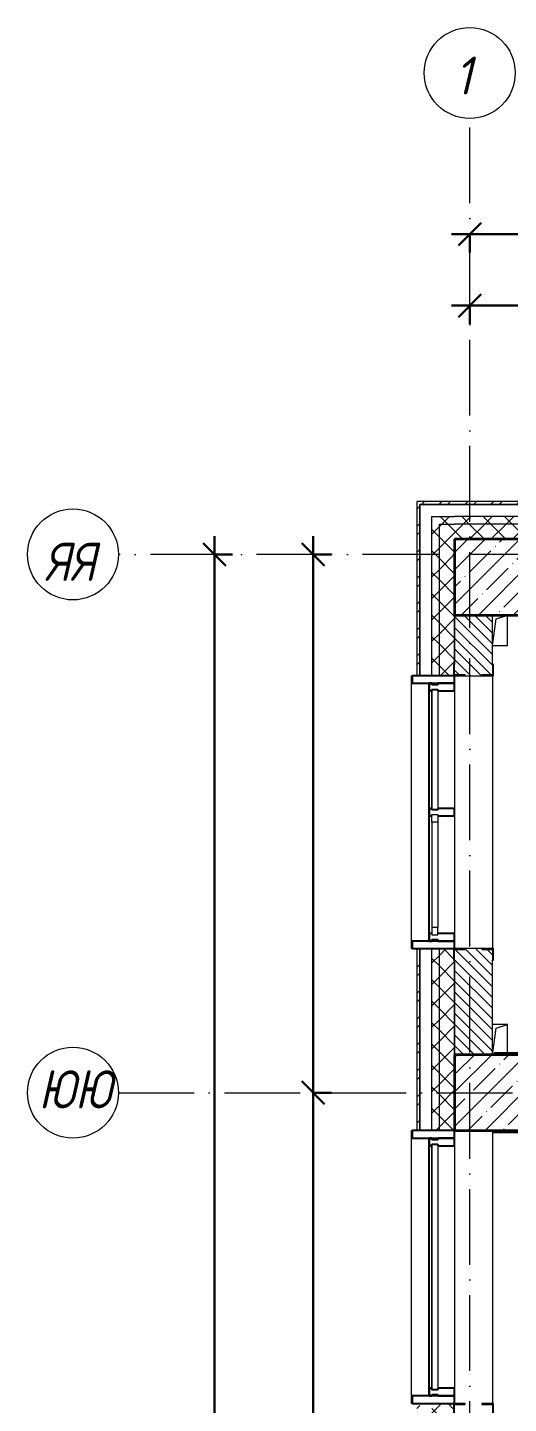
# Model space of a CAD drawing. Header units: millimetres. Extents: x -213536 to 1564669, y -45299 to 942238.
# Drawn here: x 426247 to 429422, y 526702 to 535778 of the extents above; entities that cross this region are included whole.
import ezdxf

# ---------------------------------------------------------------- set-up
doc = ezdxf.new("R2010")
doc.units = ezdxf.units.MM
doc.linetypes.add('50_200_ШТРИХ_1Т_ш5_п1_п1_', pattern=[700, 500, -100, 0, -100])
doc.linetypes.add('Штрих короткий', pattern=[300, 150, -150])
for name, color, linetype, lineweight in [('0-1', 7, 'Continuous', 5), ('0-2', 7, 'Continuous', 9), ('3) ЖБ 4м', 3, 'Continuous', 30), ('Импосты витража', 7, 'Continuous', 9), ('Импосты витража-1', 7, 'Continuous', 25), ('Каркас_Импост', 7, 'Continuous', 13), ('Каркас_Импост-1', 7, 'Continuous', 9), ('Несущие колонны', 7, 'Continuous', 9), ('Несущие колонны-1', 7, 'Continuous', 35), ('Обобщенные модели', 7, 'Continuous', 9), ('Общие ребра', 7, 'Continuous', 9), ('Окна', 7, 'Continuous', 9), ('Оси', 7, 'Continuous', 9), ('Оси-1', 7, 'Continuous', 20), ('Оси-2', 7, '50_200_ШТРИХ_1Т_ш5_п1_п1_', 9), ('Остекление-1', 7, 'Continuous', 9), ('Перемычка-1', 7, 'Штрих короткий', 9), ('Размеры', 7, 'Continuous', 15), ('Стены', 7, 'Continuous', 9), ('Стены-1', 7, 'Continuous', 13), ('Штриховка разреза-1', 7, 'Continuous', 9)]:
    doc.layers.add(name, color=color, linetype=linetype, lineweight=lineweight)
doc.layers.get('0-2').off()
doc.styles.add('ISOCPEUR_I_1', font='isocpeui.ttf', dxfattribs={"width": 0.85, "height": 2.5})
doc.styles.add('ISOCPEUR_I_5', font='isocpeui.ttf', dxfattribs={"width": 0.85, "height": 2.1})
doc.dimstyles.new('ISO-2_5_0_9К', dxfattribs={"dimscale": 304.8, "dimtxt": 248.995294, "dimasz": 0.492126, "dimexe": 0.393701, "dimexo": 0.328084, "dimgap": 0, "dimtad": 1, "dimdec": 0, "dimzin": 0, "dimdsep": 46, "dimtxsty": 'ISOCPEUR_I_1', "dimblk1": 'OBLIQUE', "dimblk2": 'OBLIQUE', "dimsah": 1, "dimcen": 0.09, "dimdle": 0.393701, "dimazin": 0, "dimtfac": 1, "dimtdec": 4, "dimtix": 1, "dimtmove": 0, "dimatfit": 3, "dimfxl": 1, "dimtvp": 1, "dimtolj": 1, "dimtzin": 0, "dimarcsym": 2})
pattern_1 = [(45, (0, 0), (-85.53659, 85.53659), []), (45, (57.02, 0), (-85.53659, 85.53659), [])]
pattern_2 = [(45, (0, 0), (-70.71068, 70.71068), []), (135, (0, 0), (-70.71068, -70.71068), [])]

# ---------------------------------------------------------------- blocks, each defined once
blk = doc.blocks.new('Ось сетки - Круг_Ø6_00__ISO-2_5_0_9K_-16731441-АИ2_03_План отделки стен 3-го этажа _Часть 1_')
at = {"layer": 'Оси-1'}
blk.add_circle((0, 0), 3, dxfattribs=at)
blk = doc.blocks.new('_Oblique')
at = {"color": 0, "linetype": 'ByBlock', "lineweight": -2}
blk.add_line((-0.5, -0.5), (0.5, 0.5), dxfattribs=at)
blk = doc.blocks.new('*D3879')
at = {"layer": 'Defpoints', "color": 0, "lineweight": 30, "transparency": 16777216}
for p in [(429166, 534049.2), (431516, 534049.2), (431516, 533943.1)]:
    blk.add_point(p, dxfattribs=at)
at = {"layer": 'Размеры', "color": 0, "lineweight": -2, "transparency": 16777216}
for p, q in [((429046, 533943.1), (431636, 533943.1)), ((429166, 533949.2), (429166, 533823.1)), ((431516, 533949.2), (431516, 533823.1))]:
    blk.add_line(p, q, dxfattribs=at)
at = {"layer": 'Размеры', "color": 0, "lineweight": -2, "transparency": 16777216, "xscale": 150, "yscale": 150, "zscale": 150, "rotation": 180}
blk.add_blockref('_Oblique', (429166, 533943.1), dxfattribs=at)
at = {"layer": 'Размеры', "color": 0, "lineweight": -2, "transparency": 16777216, "xscale": 150, "yscale": 150, "zscale": 150}
blk.add_blockref('_Oblique', (431516, 533943.1), dxfattribs=at)
at = {"layer": 'Размеры', "color": 0, "transparency": 16777216, "insert": (430341, 533944.4), "char_height": 2.5, "width": 758.478, "attachment_point": 5, "style": 'ISOCPEUR_I_1'}
blk.add_mtext('\\A1;2350', dxfattribs=at)
blk = doc.blocks.new('*D3927')
at = {"layer": 'Defpoints', "color": 0, "lineweight": 30, "transparency": 16777216}
for p in [(429166, 534520.1), (532666, 534520.1), (532666, 534414)]:
    blk.add_point(p, dxfattribs=at)
at = {"layer": 'Размеры', "color": 0, "lineweight": -2, "transparency": 16777216}
for p, q in [((429046, 534414), (532786, 534414)), ((429166, 534420.1), (429166, 534294)), ((532666, 534420.1), (532666, 534294))]:
    blk.add_line(p, q, dxfattribs=at)
at = {"layer": 'Размеры', "color": 0, "lineweight": -2, "transparency": 16777216, "xscale": 150, "yscale": 150, "zscale": 150, "rotation": 180}
blk.add_blockref('_Oblique', (429166, 534414), dxfattribs=at)
at = {"layer": 'Размеры', "color": 0, "lineweight": -2, "transparency": 16777216, "xscale": 150, "yscale": 150, "zscale": 150}
blk.add_blockref('_Oblique', (532666, 534414), dxfattribs=at)
at = {"layer": 'Размеры', "color": 0, "transparency": 16777216, "insert": (480916, 534415.3), "char_height": 2.5, "width": 1080.257, "attachment_point": 5, "style": 'ISOCPEUR_I_1'}
blk.add_mtext('\\A1;103500', dxfattribs=at)
blk = doc.blocks.new('*D3935')
at = {"layer": 'Defpoints', "color": 0, "lineweight": 30, "transparency": 16777216}
for p in [(428027.4, 528752.4), (428133.5, 528752.4), (428027.4, 524502.4)]:
    blk.add_point(p, dxfattribs=at)
at = {"layer": 'Размеры', "color": 0, "lineweight": -2, "transparency": 16777216}
for p, q in [((428133.5, 524382.4), (428133.5, 528872.4)), ((428127.4, 528752.4), (428253.5, 528752.4)), ((428127.4, 524502.4), (428253.5, 524502.4))]:
    blk.add_line(p, q, dxfattribs=at)
at = {"layer": 'Размеры', "color": 0, "lineweight": -2, "transparency": 16777216, "xscale": 150, "yscale": 150, "zscale": 150}
for p, rotation in [((428133.5, 528752.4), 90), ((428133.5, 524502.4), 270)]:
    blk.add_blockref('_Oblique', p, dxfattribs=dict(at, rotation=rotation))
at = {"layer": 'Размеры', "color": 0, "transparency": 16777216, "insert": (428132.2, 526627.4), "char_height": 2.5, "width": 781.462, "attachment_point": 5, "rotation": 90, "style": 'ISOCPEUR_I_1'}
blk.add_mtext('\\A1;4250', dxfattribs=at)
blk = doc.blocks.new('*D3936')
at = {"layer": 'Defpoints', "color": 0, "lineweight": 30, "transparency": 16777216}
for p in [(428027.4, 532302.4), (428133.5, 532302.4), (428027.4, 528752.4)]:
    blk.add_point(p, dxfattribs=at)
at = {"layer": 'Размеры', "color": 0, "lineweight": -2, "transparency": 16777216}
for p, q in [((428133.5, 528632.4), (428133.5, 532422.4)), ((428127.4, 532302.4), (428253.5, 532302.4)), ((428127.4, 528752.4), (428253.5, 528752.4))]:
    blk.add_line(p, q, dxfattribs=at)
at = {"layer": 'Размеры', "color": 0, "lineweight": -2, "transparency": 16777216, "xscale": 150, "yscale": 150, "zscale": 150}
for p, rotation in [((428133.5, 532302.4), 90), ((428133.5, 528752.4), 270)]:
    blk.add_blockref('_Oblique', p, dxfattribs=dict(at, rotation=rotation))
at = {"layer": 'Размеры', "color": 0, "transparency": 16777216, "insert": (428132.2, 530527.4), "char_height": 2.5, "width": 758.478, "attachment_point": 5, "rotation": 90, "style": 'ISOCPEUR_I_1'}
blk.add_mtext('\\A1;3550', dxfattribs=at)
blk = doc.blocks.new('*D3937')
at = {"layer": 'Defpoints', "color": 0, "lineweight": 30, "transparency": 16777216}
for p in [(427374.6, 532302.4), (427480.7, 532302.4), (427374.6, 502002.4)]:
    blk.add_point(p, dxfattribs=at)
at = {"layer": 'Размеры', "color": 0, "lineweight": -2, "transparency": 16777216}
for p, q in [((427480.7, 501882.4), (427480.7, 532422.4)), ((427474.6, 532302.4), (427600.7, 532302.4)), ((427474.6, 502002.4), (427600.7, 502002.4))]:
    blk.add_line(p, q, dxfattribs=at)
at = {"layer": 'Размеры', "color": 0, "lineweight": -2, "transparency": 16777216, "xscale": 150, "yscale": 150, "zscale": 150}
for p, rotation in [((427480.7, 532302.4), 90), ((427480.7, 502002.4), 270)]:
    blk.add_blockref('_Oblique', p, dxfattribs=dict(at, rotation=rotation))
at = {"layer": 'Размеры', "color": 0, "transparency": 16777216, "insert": (427479.5, 517152.4), "char_height": 2.5, "width": 948.097, "attachment_point": 5, "rotation": 90, "style": 'ISOCPEUR_I_1'}
blk.add_mtext('\\A1;30300', dxfattribs=at)
blk = doc.blocks.new('BSC_Колонна _Прямоугольная - 500х500-V19-АИ2_03_План отделки стен 3-го этажа _Часть 1_')
at = {"layer": 'Несущие колонны'}
h = blk.add_hatch(dxfattribs=at)
h.set_pattern_fill('FP_25', color=256, style=0, pattern_type=2)
h.set_pattern_definition([(45, (-150, -87250), (-114.04925, 114.04925), []), (45, (-35.95, -87250), (-114.04925, 114.04925), [201.613, -40.323, 3.353, -36.97])])
h.paths.add_polyline_path([(-250, -250), (250, -250), (250, 250), (-250, 250), (-250, -39.9)], flags=0)
at = {"layer": 'Несущие колонны-1'}
for p, q in [((250, 250), (-250, 250)), ((-250, 250), (-250, -250)), ((250, -250), (250, 250)), ((-250, -250), (250, -250))]:
    blk.add_line(p, q, dxfattribs=at)
blk = doc.blocks.new('BSC_Колонна _Прямоугольная - 500х500-V42-АИ2_03_План отделки стен 3-го этажа _Часть 1_')
at = {"layer": 'Несущие колонны'}
h = blk.add_hatch(dxfattribs=at)
h.set_pattern_fill('FP_48', color=256, style=0, pattern_type=2)
h.set_pattern_definition([(45, (-150, -83850), (-114.04925, 114.04925), []), (45, (-35.95, -83850), (-114.04925, 114.04925), [201.613, -40.323, 3.353, -36.97])])
h.paths.add_polyline_path([(-250, -250), (250, -250), (250, 250), (-250, 250), (-250, -38.8)], flags=0)
at = {"layer": 'Несущие колонны-1'}
for p, q in [((250, 250), (-250, 250)), ((-250, 250), (-250, -250)), ((250, -250), (250, 250)), ((-250, -250), (250, -250))]:
    blk.add_line(p, q, dxfattribs=at)
blk = doc.blocks.new('PNS_Панель прямоугольная2 - Нр_Стекло - 40мм-26243474-АИ2_03_План отделки стен 3-го этажа _Часть 1_')
at = {"layer": 'Каркас_Импост'}
for p, q in [((-397.5, 0), (-397.5, 40)), ((-397.5, 40), (-347.5, 40)), ((-347.5, 40), (-347.5, 0)), ((397.5, 40), (347.5, 40)), ((347.5, 40), (347.5, 0)), ((397.5, 0), (397.5, 40)), ((-347.5, 0), (-397.5, 0)), ((347.5, 0), (397.5, 0))]:
    blk.add_line(p, q, dxfattribs=at)
at = {"layer": 'Каркас_Импост-1'}
for p, q in [((-347.5, 40), (347.5, 40)), ((-347.5, 0), (347.5, 0))]:
    blk.add_line(p, q, dxfattribs=at)
blk = doc.blocks.new('Прямоугольный импост - Импост структурный с накладкой - 150мм-25647633-АИ2_03_План отделки стен 3-го этажа _Часть 1_')
at = {"layer": 'Импосты витража-1'}
for p, q in [((-25, 0), (-25, 17)), ((-25, 17), (25, 17)), ((-15, 0), (-25, 0)), ((-15, -40), (-15, 0)), ((25, 17), (25, 0)), ((-25, -150), (-25, -40)), ((-25, -40), (-15, -40)), ((25, -40), (25, -150)), ((25, -150), (-25, -150))]:
    blk.add_line(p, q, dxfattribs=at)
blk = doc.blocks.new('Прямоугольный импост - Импост структурный с накладкой - 150мм-25647642-АИ2_03_План отделки стен 3-го этажа _Часть 1_')
at = {"layer": 'Импосты витража'}
for p, q in [((78475, 87667), (77700, 87667)), ((78475, 87500), (77700, 87500))]:
    blk.add_line(p, q, dxfattribs=at)
blk = doc.blocks.new('Прямоугольный импост - Импост структурный с накладкой - 150мм-V149-АИ2_03_План отделки стен 3-го этажа _Часть 1_')
at = {"layer": 'Импосты витража-1'}
for p, q in [((-25, 0), (-25, 17)), ((-25, 17), (25, 17)), ((25, 0), (15, 0)), ((15, 0), (15, -40)), ((25, 17), (25, 0)), ((-25, -150), (-25, -40)), ((15, -40), (25, -40)), ((25, -40), (25, -150)), ((25, -150), (-25, -150))]:
    blk.add_line(p, q, dxfattribs=at)
blk = doc.blocks.new('PNS_Панель прямоугольная1 - Нр_Стекло - 40мм-25259299-АИ2_03_План отделки стен 3-го этажа _Часть 1_')
at = {"layer": 'Остекление-1'}
for p, q in [((-387.5, 40), (387.5, 40)), ((-397.5, 0), (397.5, 0)), ((387.5, 0), (-387.5, 0))]:
    blk.add_line(p, q, dxfattribs=at)
blk = doc.blocks.new('Прямоугольный импост - Импост структурный с накладкой - 150мм-25647644-АИ2_03_План отделки стен 3-го этажа _Часть 1_')
at = {"layer": 'Импосты витража-1'}
for p, q in [((-25, 0), (-25, 17)), ((-25, 17), (25, 17)), ((-15, 0), (-25, 0)), ((-15, -40), (-15, 0)), ((25, 0), (15, 0)), ((15, 0), (15, -40)), ((25, 17), (25, 0)), ((-25, -150), (-25, -40)), ((-25, -40), (-15, -40)), ((15, -40), (25, -40)), ((25, -40), (25, -150)), ((25, -150), (-25, -150))]:
    blk.add_line(p, q, dxfattribs=at)
blk = doc.blocks.new('Прямоугольный импост - Откос НВФ_50х280 мм-V152-АИ2_03_План отделки стен 3-го этажа _Часть 1_')
at = {"layer": 'Импосты витража-1'}
for p, q in [((-50, 130), (0, 130)), ((-50, -150), (-50, 130)), ((0, 130), (0, -144)), ((0, -150), (-50, -150))]:
    blk.add_line(p, q, dxfattribs=at)
blk = doc.blocks.new('Прямоугольный импост - Откос НВФ_50х280 мм-25993838-АИ2_03_План отделки стен 3-го этажа _Часть 1_')
at = {"layer": 'Импосты витража-1'}
for p, q in [((0, 130), (-50, 130)), ((-50, 130), (-50, -150)), ((0, -144), (0, 130)), ((-50, -150), (0, -150))]:
    blk.add_line(p, q, dxfattribs=at)
blk = doc.blocks.new('Проем_Дверь_Прямоугольный - 1800х2700h_оконные проемы-25805030-АИ2_03_План отделки стен 3-го этажа _Часть 1_')
at = {"layer": 'Перемычка-1'}
for p, q in [((900, 125), (-900, 125)), ((900, -125), (-900, -125))]:
    blk.add_line(p, q, dxfattribs=at)
blk = doc.blocks.new('PNS_Панель прямоугольная1 - Нр_Стекло - 40мм-25293744-АИ2_03_План отделки стен 3-го этажа _Часть 1_')
at = {"layer": 'Остекление-1'}
for p, q in [((-800, 40), (800, 40)), ((-810, 0), (810, 0)), ((800, 0), (-800, 0))]:
    blk.add_line(p, q, dxfattribs=at)
blk = doc.blocks.new('Прямоугольный импост - Импост структурный с накладкой - 150мм-25651488-АИ2_03_План отделки стен 3-го этажа _Часть 1_')
at = {"layer": 'Импосты витража'}
for p, q in [((26050, 70600), (26050, 72200)), ((26217, 70600), (26217, 72200))]:
    blk.add_line(p, q, dxfattribs=at)
blk = doc.blocks.new('Прямоугольный импост - Импост структурный с накладкой - 150мм-25651501-АИ2_03_План отделки стен 3-го этажа _Часть 1_')
at = {"layer": 'Импосты витража-1'}
for p, q in [((-25, 0), (-25, 17)), ((-25, 17), (25, 17)), ((-15, 0), (-25, 0)), ((-15, -40), (-15, 0)), ((25, 0), (15, 0)), ((15, 0), (15, -40)), ((25, 17), (25, 0)), ((-25, -150), (-25, -40)), ((-25, -40), (-15, -40)), ((15, -40), (25, -40)), ((25, -40), (25, -150)), ((25, -150), (-25, -150))]:
    blk.add_line(p, q, dxfattribs=at)
blk = doc.blocks.new('Прямоугольный импост - Откос НВФ_50х280 мм-25995271-АИ2_03_План отделки стен 3-го этажа _Часть 1_')
at = {"layer": 'Импосты витража-1'}
for p, q in [((-50, 130), (0, 130)), ((-50, -150), (-50, 130)), ((0, 130), (0, -144)), ((0, -150), (-50, -150))]:
    blk.add_line(p, q, dxfattribs=at)
blk = doc.blocks.new('Прямоугольный импост - Откос НВФ_50х280 мм-V157-АИ2_03_План отделки стен 3-го этажа _Часть 1_')
at = {"layer": 'Импосты витража-1'}
for p, q in [((0, 130), (-50, 130)), ((-50, 130), (-50, -150)), ((0, -150), (0, 130)), ((-50, -150), (0, -150))]:
    blk.add_line(p, q, dxfattribs=at)
blk = doc.blocks.new('Фахверк_СКБ_Уголок - 250_2700-27497298-АИ2_03_План отделки стен 3-го этажа _Часть 1_')
at = {"layer": 'Обобщенные модели'}
for p, q in [((200, 181), (125, 181)), ((125, 181), (125, 106)), ((125, 106), (131, 106)), ((131, 106), (131, 175)), ((131, 175), (200, 175)), ((200, 175), (200, 181)), ((131, -6), (125, -6)), ((125, -6), (125, -81)), ((125, -81), (200, -81)), ((131, -75), (131, -6)), ((200, -75), (131, -75)), ((200, -81), (200, -75))]:
    blk.add_line(p, q, dxfattribs=at)
blk = doc.blocks.new('AR_Отверстие прямоугольное _в плите_ - AR_Отверстие прямоугольное _в плите_-V211-АИ2_03_План отделки стен 3-го этажа _Часть 1_')
at = {"layer": 'Обобщенные модели'}
for p, q in [((-25, 75), (50, 100)), ((50, -100), (50, 100)), ((-50, -100), (-25, 75)), ((-50, -100), (50, -100))]:
    blk.add_line(p, q, dxfattribs=at)
blk = doc.blocks.new('AR_Отверстие прямоугольное _в плите_ - AR_Отверстие прямоугольное _в плите_-V215-АИ2_03_План отделки стен 3-го этажа _Часть 1_')
at = {"layer": 'Обобщенные модели'}
for p, q in [((50, 100), (-50, 100)), ((-25, 75), (50, 100)), ((50, -88), (50, 100)), ((-50, -100), (-25, 75))]:
    blk.add_line(p, q, dxfattribs=at)
blk = doc.blocks.new('Отлив_СКБ - Отлив витража_120_НВФ-31885689-АИ2_03_План отделки стен 3-го этажа _Часть 1_')
at = {"layer": 'Окна'}
for p, q in [((0, 113), (0, 120)), ((1800, 120), (0, 120)), ((1800, 120), (1800, 113)), ((50, 2), (1750, 2))]:
    blk.add_line(p, q, dxfattribs=at)
blk = doc.blocks.new('0125-Р-ОО-Ш2-АР-о_23_10_2024_rvt-1-АИ2_03_План отделки стен 3-го этажа _Часть 1_')
at = {"layer": 'Штриховка разреза-1'}
h = blk.add_hatch(dxfattribs=at)
h.set_pattern_fill('FP_49', color=256, style=0, pattern_type=2)
h.set_pattern_definition(pattern_1)
h.paths.add_polyline_path([(-350, 74680), (-330, 74680), (-330, 75800), (-350, 75800), (-350, 75314)], flags=0)
h.paths.add_polyline_path([(-330, 77600), (-330, 78800), (-350, 78800), (-350, 77600)], flags=0)
h.paths.add_polyline_path([(-330, 80600), (-330, 81800), (-350, 81800), (-350, 80600)], flags=0)
h.paths.add_polyline_path([(-330, 83600), (-330, 84800), (-350, 84800), (-350, 83600)], flags=0)
h.paths.add_polyline_path([(-330, 86600), (-330, 87750), (-350, 87750), (-350, 86600)], flags=0)
h = blk.add_hatch(dxfattribs=at)
h.set_pattern_fill('FP_49', color=256, style=0, pattern_type=2)
h.set_pattern_definition(pattern_1)
h.paths.add_polyline_path([(26219, 87730), (26219, 87750), (26200, 87750), (26200, 87730)], flags=0)
h.paths.add_polyline_path([(26050, 87730), (26050, 87750), (22480, 87750), (22480, 87730), (25729.9, 87730)], flags=0)
h.paths.add_polyline_path([(12980, 87730), (12980, 87750), (-330, 87750), (-330, 87730), (10655.1, 87730)], flags=0)
h = blk.add_hatch(dxfattribs=at)
h.set_pattern_fill('FP_50', color=256, style=0, pattern_type=2)
h.set_pattern_definition(pattern_2)
h.paths.add_polyline_path([(-200, 74850), (-200, 75800), (-250, 75800), (-250, 74850)], flags=0)
h.paths.add_polyline_path([(-200, 77600), (-200, 78800), (-250, 78800), (-250, 77600)], flags=0)
h.paths.add_polyline_path([(-200, 80600), (-200, 81800), (-250, 81800), (-250, 80600)], flags=0)
h.paths.add_polyline_path([(-200, 83600), (-200, 84800), (-250, 84800), (-250, 83600)], flags=0)
h.paths.add_polyline_path([(-200, 86600), (-200, 87650), (-250, 87650), (-250, 86600)], flags=0)
h = blk.add_hatch(dxfattribs=at)
h.set_pattern_fill('FP_50', color=256, style=0, pattern_type=2)
h.set_pattern_definition(pattern_2)
h.paths.add_polyline_path([(23845.5, 87600), (26200, 87600), (26200, 87650), (22480, 87650), (22480, 87600)], flags=0)
h.paths.add_polyline_path([(12980, 87600), (12980, 87650), (-200, 87650), (-200, 87600), (10655.1, 87600)], flags=0)
h = blk.add_hatch(dxfattribs=at)
h.set_pattern_fill('FP_50', color=256, style=0, pattern_type=2)
h.set_pattern_definition(pattern_2)
h.paths.add_polyline_path([(-179.9, 74850), (-100, 74850), (-100, 75725), (-106, 75725), (-106, 75800), (-200, 75800), (-200, 74850)], flags=0)
h.paths.add_polyline_path([(-106, 77600), (-106, 77675), (-100, 77675), (-100, 78725), (-106, 78725), (-106, 78800), (-200, 78800), (-200, 77600)], flags=0)
h.paths.add_polyline_path([(-106, 80600), (-106, 80675), (-100, 80675), (-100, 81725), (-106, 81725), (-106, 81800), (-200, 81800), (-200, 80600)], flags=0)
h.paths.add_polyline_path([(-200, 83600), (-100, 83600), (-100, 84725), (-106, 84725), (-106, 84800), (-200, 84800), (-200, 83811.2)], flags=0)
h.paths.add_polyline_path([(-106, 86600), (-106, 86675), (-100, 86675), (-100, 87600), (-200, 87600), (-200, 86600)], flags=0)
h = blk.add_hatch(dxfattribs=at)
h.set_pattern_fill('FP_50', color=256, style=0, pattern_type=2)
h.set_pattern_definition(pattern_2)
h.paths.add_polyline_path([(26200, 87500), (26200, 87600), (22480, 87600), (22480, 87506), (22555, 87506), (22555, 87500), (25729.9, 87500)], flags=0)
h.paths.add_polyline_path([(12905, 87500), (12905, 87506), (12980, 87506), (12980, 87600), (-100, 87600), (-100, 87500), (12250, 87500)], flags=0)
h = blk.add_hatch(dxfattribs=at)
h.set_pattern_fill('FP_1', color=256, style=0, pattern_type=2)
h.set_pattern_definition([(135, (0, 0), (-35.35534, -35.35534), [])])
h.paths.add_polyline_path([(150, 84100), (150, 84794), (81, 84794), (81, 84800), (-31, 84800), (-31, 84794), (-100, 84794), (-100, 84100)], flags=0)
h.paths.add_polyline_path([(81, 86600), (81, 86606), (150, 86606), (150, 87000), (-100, 87000), (-100, 86606), (-31, 86606), (-31, 86600)], flags=0)
at = {"layer": 'Общие ребра'}
for p, q in [((-330, 87730), (-330, 86600)), ((-330, 86600), (-330, 87730)), ((-250, 87650), (-200, 87650)), ((-250, 86600), (-250, 87650)), ((-200, 87650), (-100, 87650)), ((-200, 87600), (-100, 87600)), ((-200, 86600), (-200, 87600)), ((12980, 87650), (-100, 87650)), ((12980, 87600), (-100, 87600)), ((-100, 87000), (-100, 86675)), ((-100, 86675), (-100, 87000)), ((-330, 84800), (-330, 83600)), ((-330, 83600), (-330, 84800)), ((-250, 83600), (-250, 84800)), ((-200, 83600), (-200, 84800)), ((-100, 84725), (-100, 84100)), ((-100, 84100), (-100, 84725))]:
    blk.add_line(p, q, dxfattribs=at)
at = {"layer": 'Стены'}
for p, q in [((150, 86600), (150, 84800)), ((150, 83588), (150, 81800))]:
    blk.add_line(p, q, dxfattribs=at)
at = {"layer": 'Стены-1'}
for p, q in [((-350, 87750), (-350, 86600)), ((-330, 87750), (-350, 87750)), ((12980, 87750), (-330, 87750)), ((-330, 87730), (12980, 87730)), ((-250, 87730), (-330, 87730)), ((-100, 87730), (-250, 87730)), ((12980, 87730), (-100, 87730)), ((150, 86675), (150, 87000)), ((-350, 86600), (-330, 86600)), ((-330, 86600), (-106, 86600)), ((-31, 86600), (81, 86600)), ((-350, 84800), (-350, 83600)), ((-330, 84800), (-350, 84800)), ((-106, 84800), (-330, 84800)), ((81, 84800), (-31, 84800)), ((150, 84100), (150, 84725)), ((-350, 83600), (-330, 83600)), ((-330, 83600), (-100, 83600))]:
    blk.add_line(p, q, dxfattribs=at)
at = {"layer": '0-2'}
for name, p in [('BSC_Колонна _Прямоугольная - 500х500-V19-АИ2_03_План отделки стен 3-го этажа _Часть 1_', (150, 87250)), ('AR_Отверстие прямоугольное _в плите_ - AR_Отверстие прямоугольное _в плите_-V211-АИ2_03_План отделки стен 3-го этажа _Часть 1_', (200, 86900)), ('AR_Отверстие прямоугольное _в плите_ - AR_Отверстие прямоугольное _в плите_-V215-АИ2_03_План отделки стен 3-го этажа _Часть 1_', (200, 84200)), ('BSC_Колонна _Прямоугольная - 500х500-V42-АИ2_03_План отделки стен 3-го этажа _Часть 1_', (150, 83850))]:
    blk.add_blockref(name, p, dxfattribs=at)
for name, p, rotation in [('Фахверк_СКБ_Уголок - 250_2700-27497298-АИ2_03_План отделки стен 3-го этажа _Часть 1_', (75, 86475), 89.99999999999991), ('Отлив_СКБ - Отлив витража_120_НВФ-31885689-АИ2_03_План отделки стен 3-го этажа _Часть 1_', (-267, 84800), 90), ('Прямоугольный импост - Откос НВФ_50х280 мм-25993838-АИ2_03_План отделки стен 3-го этажа _Часть 1_', (-250, 86600), 89.99999999999773), ('Проем_Дверь_Прямоугольный - 1800х2700h_оконные проемы-25805030-АИ2_03_План отделки стен 3-го этажа _Часть 1_', (25, 85700), 89.99999999999991), ('Прямоугольный импост - Импост структурный с накладкой - 150мм-25647642-АИ2_03_План отделки стен 3-го этажа _Часть 1_', (87400, 8025), 90.00000000000132), ('PNS_Панель прямоугольная1 - Нр_Стекло - 40мм-25259299-АИ2_03_План отделки стен 3-го этажа _Часть 1_', (-250, 86112.5), 269.9999999999977), ('Прямоугольный импост - Импост структурный с накладкой - 150мм-25647642-АИ2_03_План отделки стен 3-го этажа _Часть 1_', (87400, 7200), 90.00000000000136), ('PNS_Панель прямоугольная2 - Нр_Стекло - 40мм-26243474-АИ2_03_План отделки стен 3-го этажа _Часть 1_', (-250, 85287.5), 269.9999999999977), ('Фахверк_СКБ_Уголок - 250_2700-27497298-АИ2_03_План отделки стен 3-го этажа _Часть 1_', (-25, 84925), 269.9999999999999), ('Отлив_СКБ - Отлив витража_120_НВФ-31885689-АИ2_03_План отделки стен 3-го этажа _Часть 1_', (-267, 81800), 90), ('Прямоугольный импост - Откос НВФ_50х280 мм-V157-АИ2_03_План отделки стен 3-го этажа _Часть 1_', (-250, 83600), 89.99999999999847), ('Проем_Дверь_Прямоугольный - 1800х2700h_оконные проемы-25805030-АИ2_03_План отделки стен 3-го этажа _Часть 1_', (25, 82700), 89.99999999999991), ('Прямоугольный импост - Импост структурный с накладкой - 150мм-25651488-АИ2_03_План отделки стен 3-го этажа _Часть 1_', (25950, 154100), 180), ('PNS_Панель прямоугольная1 - Нр_Стекло - 40мм-25293744-АИ2_03_План отделки стен 3-го этажа _Часть 1_', (-250, 82700), 269.9999999999985), ('Фахверк_СКБ_Уголок - 250_2700-27497298-АИ2_03_План отделки стен 3-го этажа _Часть 1_', (-25, 81925), 269.9999999999999)]:
    blk.add_blockref(name, p, dxfattribs=dict(at, rotation=rotation))
at = {"layer": '0-2', "extrusion": (0, 0, -1)}
for name, p, rotation in [('Прямоугольный импост - Импост структурный с накладкой - 150мм-25647644-АИ2_03_План отделки стен 3-го этажа _Часть 1_', (250, 86525), 270.0000000000023), ('Прямоугольный импост - Импост структурный с накладкой - 150мм-25647633-АИ2_03_План отделки стен 3-го этажа _Часть 1_', (250, 85700), 270.0000000000023), ('Прямоугольный импост - Импост структурный с накладкой - 150мм-V149-АИ2_03_План отделки стен 3-го этажа _Часть 1_', (250, 84875), 270.0000000000023), ('Прямоугольный импост - Откос НВФ_50х280 мм-V152-АИ2_03_План отделки стен 3-го этажа _Часть 1_', (250, 84800), 270.0000000000023), ('Прямоугольный импост - Импост структурный с накладкой - 150мм-25651501-АИ2_03_План отделки стен 3-го этажа _Часть 1_', (250, 83525), 270.0000000000015), ('Прямоугольный импост - Импост структурный с накладкой - 150мм-25651501-АИ2_03_План отделки стен 3-го этажа _Часть 1_', (250, 81875), 270.0000000000015), ('Прямоугольный импост - Откос НВФ_50х280 мм-25995271-АИ2_03_План отделки стен 3-го этажа _Часть 1_', (250, 81800), 270.0000000000015)]:
    blk.add_blockref(name, p, dxfattribs=dict(at, rotation=rotation))
blk = doc.blocks.new('3этВверх')
at = {"layer": 'Стены-1'}
for p, q in [((429578, 529014.4), (429328, 529014.4)), ((429316, 528502.4), (429316, 528490.4)), ((429316, 528490.4), (429578, 528490.4))]:
    blk.add_line(p, q, dxfattribs=at)
at = {"layer": '0-1'}
blk.add_blockref('0125-Р-ОО-Ш2-АР-о_23_10_2024_rvt-1-АИ2_03_План отделки стен 3-го этажа _Часть 1_', (429166, 444902.4), dxfattribs=at)
blk = doc.blocks.new('Ос 3 эт верх часть')
at = {"layer": 'Оси-2'}
for p, q in [((429166, 499613), (429166, 535177.6)), ((535374.3, 532302.4), (426847.2, 532302.4)), ((426847.2, 528752.4), (535374.3, 528752.4))]:
    blk.add_line(p, q, dxfattribs=at)
at = {"layer": 'Оси-1', "xscale": 99.99999999999993, "yscale": 99.99999999999993, "zscale": 99.99999999999993}
blk.add_blockref('Ось сетки - Круг_Ø6_00__ISO-2_5_0_9K_-16731441-АИ2_03_План отделки стен 3-го этажа _Часть 1_', (429166, 535477.6), dxfattribs=at)
for p, rotation in [((426547.2, 532302.4), 89.99999999999982), ((426547.2, 528752.4), 269.9999999999995)]:
    blk.add_blockref('Ось сетки - Круг_Ø6_00__ISO-2_5_0_9K_-16731441-АИ2_03_План отделки стен 3-го этажа _Часть 1_', p, dxfattribs=dict(at, rotation=rotation))
at = {"layer": 'Оси', "char_height": 250, "attachment_point": 1, "style": 'ISOCPEUR_I_5'}
for s, insert, width in [('\\fISOCPEUR|b0|i1|c204|p34|;\\W.9;1', (429068.2, 535586.3), 144.304), ('ЯЯ', (426362.1, 532378.5), 447.342), ('ЮЮ', (426321.4, 528899.1), 533.924)]:
    blk.add_mtext(s, dxfattribs=dict(at, insert=insert, width=width))
at = {"layer": 'Размеры'}
for base, p1, p2, override, picture, middle in [((532666, 534414), (429166, 534520.1), (532666, 534520.1), {"dimpost": '<>', "dimfxl": 103500}, '*D3927', (480916, 534415.3)), ((431516, 533943.1), (429166, 534049.2), (431516, 534049.2), {"dimpost": '<>', "dimfxl": 2350}, '*D3879', (430341, 533944.4))]:
    dim = blk.add_linear_dim(base=base, p1=p1, p2=p2, dimstyle='ISO-2_5_0_9К', override=override, dxfattribs=at)
    dim.commit()
    dim.dimension.update_dxf_attribs({"geometry": picture, "text_midpoint": middle})
for base, p1, p2, override, picture, middle in [((427480.7, 532302.4), (427374.6, 502002.4), (427374.6, 532302.4), {"dimpost": '<>', "dimfxl": 30300}, '*D3937', (427479.5, 517152.4)), ((428133.5, 532302.4), (428027.4, 528752.4), (428027.4, 532302.4), {"dimpost": '<>', "dimfxl": 3550}, '*D3936', (428132.2, 530527.4)), ((428133.5, 528752.4), (428027.4, 524502.4), (428027.4, 528752.4), {"dimpost": '<>', "dimfxl": 4250}, '*D3935', (428132.2, 526627.4))]:
    dim = blk.add_linear_dim(base=base, p1=p1, p2=p2, angle=90, dimstyle='ISO-2_5_0_9К', override=override, dxfattribs=at)
    dim.commit()
    dim.dimension.update_dxf_attribs({"geometry": picture, "text_midpoint": middle})

msp = doc.modelspace()

# ---------------------------------------------------------------- block references
at = {"color": 5, "lineweight": 30}
msp.add_blockref('Ос 3 эт верх часть', (0, 0), dxfattribs=at)
at = {"layer": '3) ЖБ 4м'}
msp.add_blockref('3этВверх', (0, 0), dxfattribs=at)

doc.saveas('drawing.dxf')
